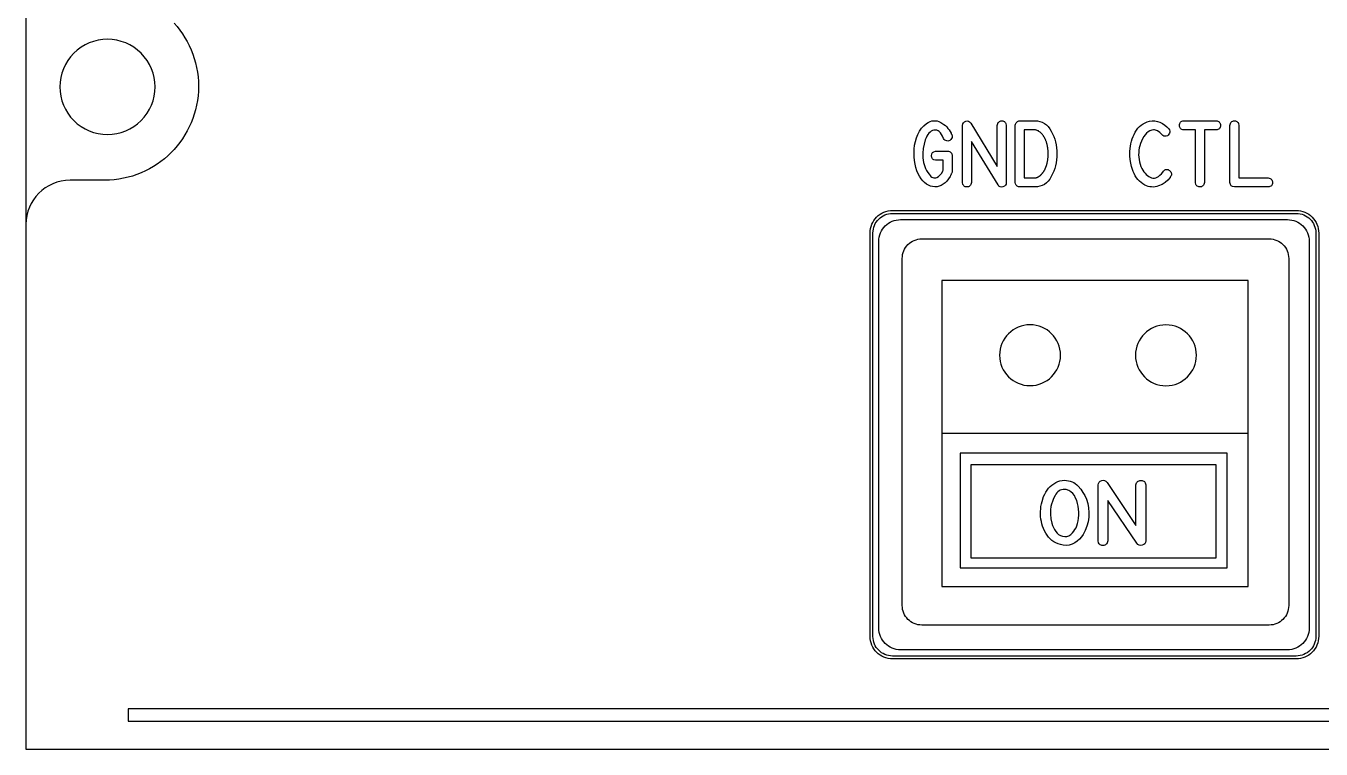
# Model space of a CAD drawing. Extents: x 27 to 704, y 10 to 614.
# Drawn here: x 27 to 94.7, y 181.8 to 219.6 of the extents above; entities that cross this region are included whole.
import ezdxf

# ---------------------------------------------------------------- set-up
doc = ezdxf.new("R2010")
doc.units = 0
for name, color, linetype in [('_BACKPANEL', 5, 'CONTINUOUS'), ('_ENGRAVING', 105, 'CONTINUOUS'), ('_LABELS', 30, 'CONTINUOUS'), ('_TOPLAYER', 1, 'CONTINUOUS')]:
    doc.layers.add(name, color=color, linetype=linetype)

msp = doc.modelspace()

# ---------------------------------------------------------------- linework, layer by layer
at = {"layer": '_BACKPANEL'}
for points in [[(26.966, 315.712), (26.966, 302.323), (26.966, 275.545), (26.966, 221.988), (26.966, 208.599), (26.966, 181.821), (171.966, 181.821), (171.966, 208.599), (171.966, 221.988), (171.966, 275.545), (171.966, 302.323), (171.966, 315.712)], [(72.268, 209.839), (93.364, 209.839), (93.469, 209.834), (93.571, 209.818), (93.67, 209.793), (93.764, 209.758), (93.854, 209.715), (93.939, 209.664), (94.018, 209.605), (94.091, 209.539), (94.157, 209.466), (94.216, 209.387), (94.267, 209.302), (94.31, 209.212), (94.345, 209.118), (94.37, 209.019), (94.385, 208.917), (94.391, 208.811), (94.391, 187.716), (94.385, 187.611), (94.37, 187.509), (94.345, 187.41), (94.31, 187.316), (94.267, 187.226), (94.216, 187.141), (94.157, 187.062), (94.091, 186.989), (94.018, 186.923), (93.939, 186.864), (93.854, 186.813), (93.764, 186.769), (93.67, 186.735), (93.571, 186.71), (93.469, 186.694), (93.364, 186.689), (72.268, 186.689), (72.163, 186.694), (72.06, 186.71), (71.962, 186.735), (71.867, 186.769), (71.778, 186.813), (71.693, 186.864), (71.614, 186.923), (71.541, 186.989), (71.475, 187.062), (71.416, 187.141), (71.364, 187.226), (71.321, 187.316), (71.287, 187.41), (71.262, 187.509), (71.246, 187.611), (71.241, 187.716), (71.241, 208.811), (71.246, 208.917), (71.262, 209.019), (71.287, 209.118), (71.321, 209.212), (71.364, 209.302), (71.416, 209.387), (71.475, 209.466), (71.541, 209.539), (71.614, 209.605), (71.693, 209.664), (71.778, 209.715), (71.867, 209.758), (71.962, 209.793), (72.06, 209.818), (72.163, 209.834)]]:
    msp.add_lwpolyline(points, close=True, dxfattribs=at)
msp.add_lwpolyline([(31.229, 213.966, 0.414214), (33.717, 216.454, 0.414214), (31.229, 218.942, 0.414214), (28.741, 216.454, 0.414214)], format="xyb", close=True, dxfattribs=at)
at = {"layer": '_ENGRAVING'}
for points in [[(74.521, 212.614), (74.506, 212.616), (74.418, 212.64), (74.383, 212.661), (74.354, 212.687), (74.332, 212.72), (74.317, 212.758), (74.304, 212.851), (74.317, 212.944), (74.332, 212.982), (74.354, 213.014), (74.383, 213.041), (74.418, 213.061), (74.506, 213.085), (74.521, 213.089), (74.536, 213.089), (75.147, 213.089), (75.193, 213.084), (75.236, 213.071), (75.275, 213.049), (75.311, 213.019), (75.341, 212.982), (75.363, 212.942), (75.376, 212.898), (75.38, 212.851), (75.38, 211.995), (75.36, 211.951), (75.349, 211.924), (75.337, 211.899), (75.324, 211.873), (75.311, 211.848), (75.299, 211.823), (75.286, 211.798), (75.271, 211.772), (75.188, 211.642), (75.101, 211.529), (75.008, 211.435), (74.911, 211.358), (74.809, 211.298), (74.701, 211.257), (74.59, 211.234), (74.473, 211.228), (74.356, 211.239), (74.244, 211.267), (74.137, 211.311), (74.034, 211.372), (73.936, 211.448), (73.843, 211.542), (73.755, 211.651), (73.671, 211.777), (73.599, 211.913), (73.537, 212.064), (73.485, 212.232), (73.443, 212.416), (73.412, 212.609), (73.395, 212.804), (73.39, 213.002), (73.398, 213.201), (73.421, 213.399), (73.459, 213.592), (73.512, 213.781), (73.581, 213.964), (73.667, 214.136), (73.772, 214.289), (73.896, 214.423), (74.039, 214.539), (74.134, 214.597), (74.228, 214.641), (74.322, 214.671), (74.415, 214.686), (74.507, 214.686), (74.599, 214.672), (74.69, 214.644), (74.781, 214.6), (74.95, 214.489), (75.026, 214.426), (75.096, 214.358), (75.161, 214.285), (75.22, 214.206), (75.321, 214.034), (75.334, 214.007), (75.344, 213.983), (75.357, 213.958), (75.375, 213.882), (75.374, 213.813), (75.354, 213.751), (75.314, 213.696), (75.265, 213.656), (75.214, 213.63), (75.161, 213.62), (75.105, 213.625), (75.052, 213.642), (75.006, 213.671), (74.965, 213.71), (74.931, 213.761), (74.881, 213.874), (74.828, 213.971), (74.77, 214.05), (74.71, 214.112), (74.646, 214.157), (74.578, 214.184), (74.507, 214.195), (74.432, 214.188), (74.358, 214.166), (74.289, 214.132), (74.225, 214.087), (74.165, 214.029), (74.11, 213.959), (74.06, 213.878), (74.015, 213.784), (73.974, 213.678), (73.911, 213.458), (73.871, 213.23), (73.852, 212.993), (73.857, 212.749), (73.869, 212.626), (73.889, 212.508), (73.916, 212.394), (73.952, 212.283), (73.996, 212.177), (74.047, 212.075), (74.107, 211.976), (74.175, 211.882), (74.224, 211.823), (74.274, 211.775), (74.323, 211.738), (74.373, 211.711), (74.424, 211.696), (74.474, 211.692), (74.525, 211.699), (74.575, 211.716), (74.672, 211.773), (74.758, 211.849), (74.833, 211.946), (74.897, 212.063), (74.915, 212.1), (74.915, 212.614)], [(78.206, 211.455), (78.196, 211.374), (78.164, 211.31), (78.112, 211.262), (78.038, 211.23), (77.959, 211.218), (77.889, 211.231), (77.829, 211.268), (77.778, 211.33), (76.387, 213.604), (76.387, 211.455), (76.359, 211.351), (76.337, 211.311), (76.31, 211.278), (76.278, 211.252), (76.241, 211.233), (76.199, 211.222), (76.153, 211.219), (76.106, 211.222), (76.064, 211.233), (76.027, 211.252), (75.995, 211.278), (75.969, 211.311), (75.947, 211.351), (75.92, 211.455), (75.92, 214.436), (75.94, 214.516), (75.976, 214.581), (76.028, 214.632), (76.096, 214.667), (76.169, 214.681), (76.235, 214.669), (76.295, 214.629), (76.349, 214.562), (77.74, 212.285), (77.74, 214.436), (77.766, 214.541), (77.788, 214.583), (77.816, 214.616), (77.848, 214.642), (77.887, 214.661), (77.931, 214.671), (77.98, 214.675), (78.03, 214.67), (78.073, 214.659), (78.11, 214.64), (78.142, 214.614), (78.167, 214.58), (78.186, 214.539), (78.206, 214.436)], [(78.913, 214.679), (79.693, 214.679), (79.834, 214.67), (79.966, 214.645), (80.088, 214.603), (80.202, 214.544), (80.306, 214.468), (80.401, 214.375), (80.487, 214.265), (80.564, 214.139), (80.632, 214.002), (80.691, 213.862), (80.741, 213.718), (80.782, 213.572), (80.813, 213.421), (80.836, 213.268), (80.849, 213.111), (80.854, 212.95), (80.849, 212.79), (80.836, 212.633), (80.813, 212.479), (80.781, 212.329), (80.74, 212.182), (80.691, 212.039), (80.632, 211.899), (80.563, 211.762), (80.486, 211.635), (80.4, 211.526), (80.305, 211.433), (80.201, 211.357), (80.087, 211.298), (79.965, 211.256), (79.834, 211.23), (79.693, 211.222), (78.913, 211.222), (78.917, 211.222), (78.913, 211.222), (78.854, 211.232), (78.779, 211.262), (78.725, 211.311), (78.693, 211.377), (78.683, 211.462), (78.682, 211.462), (78.683, 214.443), (78.682, 214.456), (78.688, 214.501), (78.702, 214.542), (78.724, 214.58), (78.754, 214.614), (78.789, 214.642), (78.828, 214.663), (78.87, 214.675), (78.915, 214.679)], [(86.8, 211.762), (86.785, 211.74), (86.777, 211.728), (86.77, 211.718), (86.648, 211.573), (86.508, 211.451), (86.35, 211.351), (86.175, 211.273), (86.083, 211.245), (85.991, 211.227), (85.9, 211.218), (85.809, 211.219), (85.718, 211.23), (85.628, 211.251), (85.538, 211.281), (85.449, 211.321), (85.348, 211.379), (85.255, 211.445), (85.168, 211.521), (85.088, 211.606), (85.016, 211.7), (84.95, 211.803), (84.891, 211.916), (84.839, 212.037), (84.755, 212.292), (84.699, 212.552), (84.671, 212.817), (84.671, 213.086), (84.699, 213.353), (84.724, 213.482), (84.755, 213.608), (84.794, 213.732), (84.84, 213.853), (84.893, 213.971), (84.953, 214.086), (85.02, 214.195), (85.094, 214.293), (85.176, 214.38), (85.264, 214.457), (85.36, 214.523), (85.463, 214.578), (85.573, 214.623), (85.69, 214.657), (85.829, 214.678), (85.968, 214.676), (86.107, 214.651), (86.245, 214.602), (86.377, 214.536), (86.497, 214.457), (86.604, 214.366), (86.699, 214.264), (86.707, 214.252), (86.738, 214.2), (86.753, 214.146), (86.753, 214.089), (86.738, 214.03), (86.711, 213.975), (86.675, 213.932), (86.629, 213.9), (86.575, 213.879), (86.512, 213.871), (86.452, 213.881), (86.394, 213.91), (86.339, 213.956), (86.23, 214.071), (86.122, 214.151), (86.069, 214.179), (86.016, 214.198), (85.964, 214.208), (85.912, 214.21), (85.812, 214.195), (85.718, 214.162), (85.629, 214.109), (85.545, 214.037), (85.467, 213.951), (85.396, 213.853), (85.332, 213.743), (85.275, 213.622), (85.226, 213.498), (85.188, 213.377), (85.16, 213.26), (85.142, 213.148), (85.132, 213.025), (85.129, 212.901), (85.134, 212.777), (85.148, 212.652), (85.171, 212.53), (85.203, 212.411), (85.246, 212.296), (85.298, 212.184), (85.404, 212.01), (85.462, 211.936), (85.523, 211.871), (85.587, 211.815), (85.654, 211.769), (85.725, 211.731), (85.799, 211.702), (85.874, 211.686), (85.949, 211.684), (86.023, 211.698), (86.097, 211.727), (86.171, 211.772), (86.244, 211.831), (86.317, 211.906), (86.389, 211.997), (86.421, 212.041), (86.46, 212.08), (86.499, 212.109), (86.54, 212.128), (86.581, 212.137), (86.622, 212.137), (86.664, 212.127), (86.706, 212.107), (86.749, 212.077), (86.817, 212.005), (86.837, 211.967), (86.848, 211.929), (86.85, 211.889), (86.843, 211.848), (86.826, 211.805)], [(88.101, 211.458), (88.101, 214.203), (87.493, 214.203), (87.439, 214.211), (87.392, 214.225), (87.352, 214.245), (87.32, 214.271), (87.295, 214.304), (87.277, 214.343), (87.266, 214.389), (87.263, 214.44), (87.266, 214.492), (87.277, 214.537), (87.295, 214.576), (87.321, 214.609), (87.353, 214.636), (87.393, 214.656), (87.44, 214.671), (87.493, 214.679), (89.174, 214.679), (89.228, 214.671), (89.274, 214.657), (89.313, 214.637), (89.346, 214.61), (89.371, 214.577), (89.389, 214.538), (89.4, 214.492), (89.403, 214.44), (89.4, 214.388), (89.389, 214.343), (89.372, 214.303), (89.346, 214.271), (89.314, 214.244), (89.275, 214.224), (89.228, 214.21), (89.174, 214.203), (88.568, 214.203), (88.568, 211.458), (88.539, 211.354), (88.516, 211.313), (88.488, 211.279), (88.455, 211.254), (88.416, 211.235), (88.373, 211.225), (88.324, 211.222), (88.275, 211.226), (88.233, 211.238), (88.196, 211.257), (88.165, 211.283), (88.14, 211.316), (88.121, 211.356)], [(90.133, 211.22), (90.042, 211.24), (90.004, 211.26), (89.972, 211.286), (89.945, 211.318), (89.924, 211.357), (89.898, 211.455), (89.898, 214.439), (89.926, 214.545), (89.948, 214.587), (89.975, 214.62), (90.008, 214.646), (90.047, 214.665), (90.09, 214.675), (90.139, 214.678), (90.188, 214.673), (90.231, 214.662), (90.268, 214.642), (90.299, 214.616), (90.324, 214.583), (90.344, 214.542), (90.365, 214.439), (90.365, 211.691), (91.893, 211.693), (91.995, 211.668), (92.036, 211.646), (92.068, 211.619), (92.094, 211.586), (92.112, 211.546), (92.122, 211.501), (92.125, 211.451), (92.121, 211.4), (92.11, 211.356), (92.091, 211.317), (92.066, 211.285), (92.033, 211.26), (91.993, 211.24), (91.945, 211.227), (91.891, 211.22)], [(79.693, 211.698), (79.7, 211.698), (79.708, 211.698), (79.714, 211.699), (79.721, 211.7), (79.729, 211.7), (79.738, 211.701), (79.745, 211.702), (79.753, 211.703), (79.76, 211.704), (79.768, 211.705), (79.781, 211.708), (79.788, 211.711), (79.796, 211.715), (79.803, 211.716), (79.813, 211.718), (79.819, 211.72), (79.827, 211.723), (79.842, 211.73), (79.859, 211.737), (79.866, 211.739), (79.874, 211.743), (79.887, 211.752), (79.904, 211.76), (79.91, 211.765), (79.919, 211.77), (79.933, 211.781), (79.941, 211.785), (79.95, 211.791), (79.957, 211.796), (79.965, 211.803), (79.971, 211.807), (79.98, 211.813), (79.996, 211.826), (80.01, 211.84), (80.016, 211.846), (80.024, 211.855), (80.031, 211.862), (80.039, 211.87), (80.054, 211.884), (80.061, 211.89), (80.069, 211.899), (80.076, 211.906), (80.084, 211.916), (80.097, 211.933), (80.112, 211.951), (80.125, 211.97), (80.132, 211.979), (80.14, 211.988), (80.146, 211.998), (80.154, 212.009), (80.159, 212.019), (80.167, 212.03), (80.18, 212.051), (80.186, 212.062), (80.193, 212.073), (80.199, 212.084), (80.207, 212.095), (80.217, 212.117), (80.222, 212.128), (80.23, 212.142), (80.236, 212.153), (80.243, 212.165), (80.247, 212.177), (80.253, 212.191), (80.265, 212.216), (80.276, 212.243), (80.28, 212.256), (80.286, 212.27), (80.29, 212.284), (80.296, 212.299), (80.304, 212.326), (80.308, 212.339), (80.314, 212.355), (80.323, 212.383), (80.332, 212.412), (80.335, 212.426), (80.339, 212.442), (80.342, 212.457), (80.347, 212.473), (80.35, 212.485), (80.354, 212.501), (80.359, 212.533), (80.361, 212.548), (80.366, 212.564), (80.367, 212.578), (80.371, 212.594), (80.375, 212.626), (80.378, 212.641), (80.382, 212.658), (80.385, 212.69), (80.386, 212.705), (80.389, 212.723), (80.392, 212.755), (80.394, 212.787), (80.395, 212.82), (80.397, 212.852), (80.398, 212.869), (80.4, 212.886), (80.401, 212.901), (80.402, 212.918), (80.402, 212.934), (80.402, 212.95), (80.402, 212.966), (80.402, 212.982), (80.401, 212.998), (80.4, 213.016), (80.4, 213.031), (80.4, 213.048), (80.397, 213.082), (80.395, 213.112), (80.392, 213.148), (80.39, 213.178), (80.387, 213.21), (80.385, 213.226), (80.384, 213.242), (80.377, 213.274), (80.374, 213.289), (80.372, 213.305), (80.367, 213.337), (80.362, 213.369), (80.354, 213.399), (80.349, 213.428), (80.344, 213.442), (80.341, 213.458), (80.336, 213.473), (80.332, 213.489), (80.324, 213.518), (80.316, 213.546), (80.31, 213.559), (80.306, 213.573), (80.296, 213.602), (80.286, 213.629), (80.28, 213.642), (80.276, 213.656), (80.27, 213.668), (80.265, 213.681), (80.253, 213.707), (80.243, 213.73), (80.231, 213.756), (80.225, 213.767), (80.22, 213.777), (80.207, 213.801), (80.193, 213.823), (80.186, 213.834), (80.18, 213.845), (80.167, 213.865), (80.16, 213.875), (80.155, 213.886), (80.127, 213.924), (80.101, 213.961), (80.071, 213.995), (80.041, 214.027), (80.013, 214.056), (79.981, 214.081), (79.95, 214.107), (79.919, 214.129), (79.889, 214.147), (79.859, 214.162), (79.827, 214.174), (79.796, 214.186), (79.781, 214.19), (79.768, 214.196), (79.738, 214.201), (79.708, 214.203), (79.7, 214.203), (79.693, 214.203), (79.147, 214.203), (79.147, 211.698)], [(72.278, 209.992), (93.353, 209.992), (93.476, 209.986), (93.594, 209.968), (93.708, 209.939), (93.818, 209.899), (93.922, 209.849), (94.02, 209.789), (94.112, 209.721), (94.196, 209.644), (94.273, 209.56), (94.341, 209.468), (94.401, 209.37), (94.451, 209.266), (94.491, 209.156), (94.52, 209.042), (94.538, 208.924), (94.544, 208.802), (94.544, 187.726), (94.538, 187.604), (94.52, 187.486), (94.491, 187.371), (94.451, 187.262), (94.401, 187.158), (94.341, 187.06), (94.273, 186.968), (94.196, 186.884), (94.112, 186.807), (94.02, 186.738), (93.922, 186.679), (93.818, 186.629), (93.708, 186.589), (93.594, 186.56), (93.476, 186.542), (93.353, 186.536), (72.278, 186.536), (72.156, 186.542), (72.037, 186.56), (71.923, 186.589), (71.814, 186.629), (71.71, 186.679), (71.611, 186.738), (71.52, 186.807), (71.435, 186.884), (71.359, 186.968), (71.29, 187.06), (71.231, 187.158), (71.181, 187.262), (71.141, 187.371), (71.112, 187.486), (71.094, 187.604), (71.087, 187.726), (71.087, 208.802), (71.094, 208.924), (71.112, 209.042), (71.141, 209.156), (71.181, 209.266), (71.231, 209.37), (71.29, 209.468), (71.359, 209.56), (71.435, 209.644), (71.52, 209.721), (71.611, 209.789), (71.71, 209.849), (71.814, 209.899), (71.923, 209.939), (72.037, 209.968), (72.156, 209.986)], [(72.686, 209.514), (92.902, 209.514), (93.019, 209.508), (93.133, 209.491), (93.242, 209.463), (93.347, 209.424), (93.447, 209.376), (93.541, 209.319), (93.629, 209.254), (93.71, 209.18), (93.784, 209.099), (93.849, 209.011), (93.907, 208.917), (93.955, 208.817), (93.993, 208.712), (94.021, 208.603), (94.038, 208.489), (94.044, 208.372), (94.044, 188.156), (94.038, 188.039), (94.021, 187.925), (93.993, 187.816), (93.955, 187.711), (93.907, 187.611), (93.849, 187.517), (93.784, 187.429), (93.71, 187.348), (93.629, 187.274), (93.541, 187.208), (93.447, 187.151), (93.347, 187.103), (93.242, 187.065), (93.133, 187.037), (93.019, 187.02), (92.902, 187.014), (72.686, 187.014), (72.569, 187.02), (72.455, 187.037), (72.346, 187.065), (72.241, 187.103), (72.141, 187.151), (72.047, 187.208), (71.959, 187.274), (71.878, 187.348), (71.804, 187.429), (71.739, 187.517), (71.681, 187.611), (71.633, 187.711), (71.595, 187.816), (71.567, 187.925), (71.55, 188.039), (71.544, 188.156), (71.544, 208.372), (71.55, 208.489), (71.567, 208.603), (71.595, 208.712), (71.633, 208.817), (71.681, 208.917), (71.739, 209.011), (71.804, 209.099), (71.878, 209.18), (71.959, 209.254), (72.047, 209.319), (72.141, 209.376), (72.241, 209.424), (72.346, 209.463), (72.455, 209.491), (72.569, 209.508)], [(32.309, 183.29), (168.126, 183.29), (168.126, 183.926), (32.309, 183.926)]]:
    msp.add_lwpolyline(points, close=True, dxfattribs=at)
at = {"layer": '_LABELS'}
for points in [[(90.85, 190.322), (90.85, 206.324), (74.85, 206.324), (74.85, 190.322)], [(79.453, 204.012), (79.29, 204.004), (79.132, 203.979), (78.98, 203.94), (78.834, 203.887), (78.695, 203.82), (78.563, 203.74), (78.441, 203.648), (78.328, 203.546), (78.225, 203.433), (78.133, 203.31), (78.053, 203.179), (77.986, 203.04), (77.933, 202.893), (77.894, 202.741), (77.869, 202.583), (77.861, 202.42), (77.869, 202.257), (77.894, 202.099), (77.933, 201.947), (77.986, 201.801), (78.053, 201.662), (78.133, 201.53), (78.225, 201.408), (78.328, 201.295), (78.441, 201.192), (78.563, 201.1), (78.695, 201.021), (78.834, 200.954), (78.98, 200.9), (79.132, 200.861), (79.29, 200.837), (79.453, 200.829), (79.616, 200.837), (79.774, 200.861), (79.927, 200.9), (80.073, 200.954), (80.212, 201.021), (80.343, 201.1), (80.466, 201.192), (80.579, 201.295), (80.681, 201.408), (80.773, 201.53), (80.853, 201.662), (80.92, 201.801), (80.973, 201.947), (81.013, 202.099), (81.037, 202.257), (81.045, 202.42), (81.037, 202.583), (81.013, 202.741), (80.973, 202.893), (80.92, 203.04), (80.853, 203.179), (80.773, 203.31), (80.681, 203.433), (80.579, 203.546), (80.466, 203.648), (80.343, 203.74), (80.212, 203.82), (80.073, 203.887), (79.927, 203.94), (79.774, 203.979), (79.616, 204.004)], [(86.556, 204.009), (86.394, 204), (86.235, 203.976), (86.083, 203.937), (85.937, 203.883), (85.798, 203.816), (85.666, 203.737), (85.544, 203.645), (85.431, 203.542), (85.328, 203.429), (85.236, 203.307), (85.156, 203.176), (85.089, 203.036), (85.036, 202.89), (84.997, 202.738), (84.972, 202.58), (84.964, 202.417), (84.972, 202.254), (84.997, 202.096), (85.036, 201.944), (85.089, 201.797), (85.156, 201.658), (85.236, 201.527), (85.328, 201.404), (85.431, 201.291), (85.544, 201.189), (85.666, 201.097), (85.798, 201.017), (85.937, 200.95), (86.083, 200.897), (86.235, 200.858), (86.394, 200.833), (86.556, 200.825), (86.719, 200.833), (86.877, 200.858), (87.03, 200.897), (87.176, 200.95), (87.315, 201.017), (87.446, 201.097), (87.569, 201.189), (87.682, 201.291), (87.784, 201.404), (87.876, 201.527), (87.956, 201.658), (88.023, 201.797), (88.076, 201.944), (88.116, 202.096), (88.14, 202.254), (88.148, 202.417), (88.14, 202.58), (88.116, 202.738), (88.076, 202.89), (88.023, 203.036), (87.956, 203.176), (87.876, 203.307), (87.784, 203.429), (87.682, 203.542), (87.569, 203.645), (87.446, 203.737), (87.315, 203.816), (87.176, 203.883), (87.03, 203.937), (86.877, 203.976), (86.719, 204)], [(75.803, 197.305), (75.803, 197.163), (75.803, 191.305), (89.749, 191.305), (89.749, 197.305)], [(76.373, 196.707), (89.159, 196.707), (89.159, 191.805), (76.373, 191.805)], [(82.398, 194.9), (82.468, 194.668), (82.512, 194.431), (82.53, 194.19), (82.523, 193.945), (82.489, 193.703), (82.429, 193.472), (82.342, 193.252), (82.228, 193.042), (82.14, 192.92), (82.038, 192.807), (81.921, 192.704), (81.79, 192.61), (81.647, 192.536), (81.497, 192.491), (81.34, 192.474), (81.176, 192.486), (81.044, 192.513), (80.919, 192.552), (80.802, 192.601), (80.694, 192.661), (80.593, 192.732), (80.5, 192.814), (80.416, 192.907), (80.339, 193.011), (80.27, 193.121), (80.209, 193.235), (80.156, 193.352), (80.111, 193.472), (80.073, 193.595), (80.043, 193.721), (80.021, 193.85), (80.006, 193.983), (79.999, 194.116), (80, 194.249), (80.008, 194.38), (80.024, 194.511), (80.048, 194.641), (80.079, 194.77), (80.163, 195.026), (80.217, 195.149), (80.278, 195.263), (80.346, 195.368), (80.422, 195.465), (80.505, 195.553), (80.596, 195.632), (80.694, 195.703), (80.799, 195.765), (80.907, 195.814), (81.017, 195.849), (81.13, 195.871), (81.245, 195.878), (81.353, 195.873), (81.457, 195.858), (81.555, 195.834), (81.648, 195.801), (81.736, 195.757), (81.819, 195.704), (81.897, 195.642), (81.97, 195.57), (82.102, 195.412), (82.218, 195.248), (82.316, 195.077)], [(85.499, 192.707), (85.487, 192.628), (85.453, 192.564), (85.396, 192.517), (85.316, 192.485), (85.229, 192.474), (85.153, 192.486), (85.087, 192.523), (85.032, 192.584), (83.516, 194.82), (83.516, 192.707), (83.485, 192.605), (83.462, 192.565), (83.432, 192.532), (83.398, 192.507), (83.358, 192.489), (83.312, 192.478), (83.261, 192.474), (83.21, 192.478), (83.164, 192.489), (83.124, 192.507), (83.09, 192.532), (83.061, 192.565), (83.037, 192.605), (83.007, 192.707), (83.007, 195.639), (83.03, 195.718), (83.069, 195.782), (83.126, 195.831), (83.199, 195.866), (83.279, 195.88), (83.351, 195.868), (83.416, 195.829), (83.475, 195.763), (84.99, 193.524), (84.99, 195.639), (85.002, 195.694), (85.019, 195.742), (85.043, 195.783), (85.073, 195.816), (85.109, 195.842), (85.151, 195.86), (85.199, 195.87), (85.253, 195.873), (85.306, 195.869), (85.354, 195.858), (85.394, 195.839), (85.428, 195.813), (85.456, 195.781), (85.477, 195.74), (85.491, 195.693), (85.499, 195.639)], [(81.259, 195.406), (81.179, 195.401), (81.103, 195.386), (81.033, 195.36), (80.968, 195.324), (80.907, 195.278), (80.852, 195.221), (80.802, 195.154), (80.757, 195.077), (80.679, 194.919), (80.618, 194.773), (80.572, 194.639), (80.541, 194.516), (80.518, 194.329), (80.516, 194.106), (80.539, 193.867), (80.592, 193.631), (80.629, 193.516), (80.675, 193.407), (80.729, 193.304), (80.792, 193.207), (80.864, 193.121), (80.946, 193.051), (81.039, 192.996), (81.142, 192.957), (81.264, 192.936), (81.322, 192.936), (81.377, 192.944), (81.431, 192.959), (81.482, 192.982), (81.578, 193.05), (81.664, 193.133), (81.738, 193.22), (81.802, 193.309), (81.855, 193.401), (81.899, 193.504), (81.935, 193.622), (81.964, 193.754), (81.985, 193.902), (81.998, 194.057), (81.999, 194.212), (81.989, 194.367), (81.969, 194.522), (81.937, 194.673), (81.893, 194.816), (81.837, 194.952), (81.768, 195.08), (81.685, 195.193), (81.587, 195.283), (81.472, 195.351), (81.342, 195.396)]]:
    msp.add_lwpolyline(points, close=True, dxfattribs=at)
msp.add_lwpolyline([(90.85, 198.323), (74.85, 198.323)], dxfattribs=at)
msp.add_lwpolyline([(90.85, 198.323), (74.85, 198.323)], dxfattribs=at)
at = {"layer": '_TOPLAYER'}
msp.add_lwpolyline([(34.715, 219.784), (34.869, 219.605), (35.015, 219.42), (35.152, 219.227), (35.279, 219.027), (35.397, 218.821), (35.506, 218.61), (35.604, 218.392), (35.692, 218.169), (35.769, 217.941), (35.835, 217.709), (35.89, 217.472), (35.933, 217.23), (35.964, 216.985), (35.983, 216.737), (35.989, 216.485), (35.983, 216.234), (35.964, 215.985), (35.933, 215.74), (35.89, 215.499), (35.835, 215.262), (35.769, 215.029), (35.692, 214.801), (35.604, 214.579), (35.506, 214.361), (35.397, 214.149), (35.279, 213.944), (35.152, 213.744), (35.015, 213.551), (34.869, 213.365), (34.715, 213.187), (34.553, 213.016), (34.382, 212.853), (34.204, 212.698), (34.019, 212.552), (33.827, 212.414), (33.628, 212.286), (33.422, 212.167), (33.211, 212.058), (32.993, 211.959), (32.771, 211.871), (32.543, 211.793), (32.31, 211.727), (32.072, 211.672), (31.831, 211.628), (31.585, 211.597), (31.336, 211.577), (31.084, 211.571), (29.271, 211.571), (29.035, 211.557), (28.805, 211.521), (28.584, 211.463), (28.373, 211.385), (28.171, 211.287), (27.981, 211.171), (27.804, 211.039), (27.64, 210.89), (27.491, 210.726), (27.359, 210.549), (27.244, 210.36), (27.147, 210.159), (27.069, 209.947), (27.012, 209.727), (26.978, 209.499), (26.966, 209.264), (26.966, 191.472), (26.966, 184.649), (26.966, 181.821), (171.966, 181.821)], dxfattribs=at)
msp.add_lwpolyline([(73.798, 208.507), (91.948, 208.507), (92.053, 208.502), (92.155, 208.487), (92.253, 208.462), (92.348, 208.427), (92.437, 208.384), (92.522, 208.333), (92.601, 208.274), (92.673, 208.208), (92.74, 208.135), (92.798, 208.056), (92.85, 207.972), (92.893, 207.882), (92.927, 207.788), (92.952, 207.689), (92.968, 207.587), (92.973, 207.482), (92.973, 189.333), (92.968, 189.228), (92.952, 189.126), (92.927, 189.027), (92.893, 188.933), (92.85, 188.843), (92.798, 188.759), (92.74, 188.68), (92.673, 188.607), (92.601, 188.541), (92.522, 188.482), (92.437, 188.431), (92.348, 188.388), (92.253, 188.353), (92.155, 188.328), (92.053, 188.313), (91.948, 188.307), (73.798, 188.307), (73.693, 188.313), (73.591, 188.328), (73.493, 188.353), (73.399, 188.388), (73.309, 188.431), (73.224, 188.482), (73.145, 188.541), (73.073, 188.607), (73.007, 188.68), (72.948, 188.759), (72.896, 188.843), (72.853, 188.933), (72.819, 189.027), (72.794, 189.126), (72.778, 189.228), (72.773, 189.333), (72.773, 207.482), (72.778, 207.587), (72.794, 207.689), (72.819, 207.788), (72.853, 207.882), (72.896, 207.972), (72.948, 208.056), (73.007, 208.135), (73.073, 208.208), (73.145, 208.274), (73.224, 208.333), (73.309, 208.384), (73.399, 208.427), (73.493, 208.462), (73.591, 208.487), (73.693, 208.502)], close=True, dxfattribs=at)

doc.saveas('drawing.dxf')
